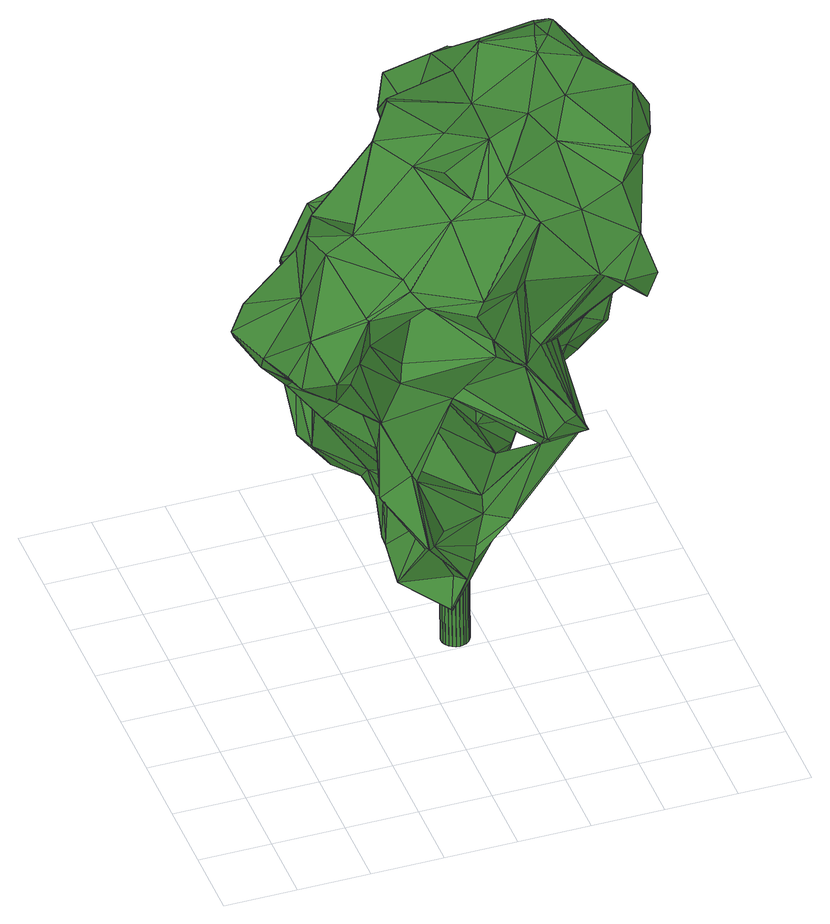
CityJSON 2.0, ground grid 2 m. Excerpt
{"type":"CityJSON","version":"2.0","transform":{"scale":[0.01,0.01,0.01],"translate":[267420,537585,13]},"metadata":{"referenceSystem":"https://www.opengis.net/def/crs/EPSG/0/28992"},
"CityObjects":{
"tree1":{"type":"SolitaryVegetationObject","attributes":{"gtid":128,"crown_width_m":11.29,"crown_median_z":24.25,"crown_r50_m":0.423,"crown_porosity":0.88,"trunk_H_m":11.04,"trunk_DBH_m":0.773,"trunk_radius_m":0.386,"trunk_base_height_m":13.21,"original_gtid":"128"},"geometry":[{"type":"Solid","lod":"3","boundaries":[[[[0,1,2]],[[3,4,5]],[[6,7,8]],[[9,10,11]],[[12,13,14]],[[15,16,17]],[[18,19,20]],[[21,22,23]],[[0,2,24]],[[25,26,27]],[[27,28,25]],[[29,30,31]],[[32,33,34]],[[35,36,37]],[[38,39,7]],[[40,41,42]],[[43,44,45]],[[8,46,19]],[[47,38,48]],[[49,50,51]],[[42,52,40]],[[42,53,52]],[[54,55,56]],[[57,58,59]],[[60,61,41]],[[60,62,61]],[[9,3,10]],[[63,6,11]],[[18,11,6]],[[11,18,49]],[[64,65,66]],[[67,66,65]],[[33,32,68]],[[69,70,71]],[[72,73,74]],[[75,76,77]],[[9,78,3]],[[79,80,81]],[[79,82,80]],[[83,84,85]],[[86,87,88]],[[89,88,87]],[[90,91,92]],[[93,73,94]],[[95,96,97]],[[3,98,99]],[[100,101,102]],[[103,104,105]],[[106,98,3]],[[107,108,109]],[[63,11,10]],[[110,111,91]],[[99,10,3]],[[99,63,10]],[[55,24,2]],[[112,113,105]],[[114,115,116]],[[114,56,115]],[[25,117,118]],[[117,25,119]],[[49,9,11]],[[120,121,122]],[[123,124,125]],[[126,119,28]],[[127,22,86]],[[5,4,128]],[[127,70,69]],[[44,43,129]],[[105,122,112]],[[130,122,105]],[[131,132,133]],[[18,6,8]],[[134,123,125]],[[135,136,137]],[[138,63,139]],[[140,141,142]],[[143,144,145]],[[117,119,146]],[[103,31,30]],[[147,143,148]],[[7,39,8]],[[47,39,38]],[[149,124,123]],[[150,151,152]],[[153,92,154]],[[155,83,85]],[[71,70,110]],[[156,157,155]],[[152,80,150]],[[91,90,110]],[[158,153,154]],[[158,159,153]],[[160,74,93]],[[161,162,163]],[[164,163,162]],[[41,165,60]],[[129,165,41]],[[15,166,167]],[[7,168,38]],[[129,40,44]],[[169,170,171]],[[15,167,172]],[[42,173,174]],[[85,175,176]],[[45,177,178]],[[90,92,153]],[[127,23,22]],[[34,33,179]],[[88,180,70]],[[172,181,15]],[[49,182,9]],[[76,87,86]],[[130,151,150]],[[132,108,100]],[[8,19,18]],[[183,111,180]],[[3,5,106]],[[79,81,184]],[[107,185,108]],[[181,16,15]],[[84,16,181]],[[118,129,186]],[[187,188,79]],[[187,79,184]],[[91,2,1]],[[189,190,191]],[[192,191,190]],[[193,194,195]],[[22,196,197]],[[56,55,111]],[[2,111,55]],[[40,129,41]],[[54,198,199]],[[200,131,201]],[[12,14,202]],[[12,202,193]],[[181,85,84]],[[203,204,205]],[[206,207,208]],[[35,14,13]],[[13,195,184]],[[12,195,13]],[[109,209,210]],[[193,195,12]],[[184,195,187]],[[102,211,133]],[[212,58,57]],[[76,75,193]],[[91,1,92]],[[13,213,35]],[[214,141,21]],[[70,86,88]],[[200,215,132]],[[200,216,215]],[[200,217,216]],[[218,200,201]],[[188,219,220]],[[79,188,220]],[[202,89,87]],[[122,121,107]],[[166,221,167]],[[206,221,166]],[[149,222,223]],[[224,225,68]],[[137,66,67]],[[119,226,146]],[[150,120,130]],[[29,112,210]],[[29,210,209]],[[109,112,107]],[[120,122,130]],[[107,121,185]],[[29,209,161]],[[112,29,113]],[[31,113,29]],[[137,67,135]],[[74,185,72]],[[136,227,228]],[[109,210,112]],[[81,229,184]],[[113,31,103]],[[113,103,105]],[[122,107,112]],[[116,230,114]],[[36,103,30]],[[30,161,231]],[[232,204,233]],[[108,185,74]],[[72,185,121]],[[180,116,183]],[[234,52,53]],[[174,235,53]],[[142,235,174]],[[236,237,238]],[[239,240,219]],[[233,46,232]],[[189,192,241]],[[192,189,191]],[[242,243,25]],[[161,30,29]],[[212,137,244]],[[244,137,245]],[[237,76,197]],[[19,46,20]],[[233,20,46]],[[126,186,228]],[[126,118,186]],[[132,100,133]],[[157,246,59]],[[57,59,246]],[[5,247,248]],[[247,149,248]],[[138,248,149]],[[249,208,57]],[[249,57,246]],[[196,238,197]],[[77,250,170]],[[251,203,205]],[[92,1,154]],[[154,1,158]],[[220,219,252]],[[55,144,24]],[[55,54,144]],[[209,162,161]],[[253,254,255]],[[253,256,254]],[[140,27,21]],[[257,43,45]],[[258,231,259]],[[129,118,165]],[[252,219,240]],[[18,20,49]],[[16,260,17]],[[204,166,15]],[[17,204,15]],[[121,73,72]],[[261,73,121]],[[157,262,155]],[[121,120,261]],[[119,95,226]],[[263,0,143]],[[264,96,265]],[[62,42,61]],[[266,267,268]],[[137,268,267]],[[44,269,45]],[[231,161,163]],[[244,177,58]],[[216,270,255]],[[255,270,271]],[[150,261,120]],[[143,145,148]],[[272,148,145]],[[273,153,214]],[[273,214,90]],[[273,90,153]],[[157,176,246]],[[156,176,157]],[[56,116,115]],[[56,183,116]],[[158,155,262]],[[274,36,258]],[[56,111,183]],[[275,118,117]],[[166,203,206]],[[249,176,175]],[[178,177,244]],[[269,40,52]],[[182,78,9]],[[77,194,75]],[[193,75,194]],[[23,214,21]],[[216,276,164]],[[216,164,215]],[[21,196,22]],[[100,102,133]],[[149,223,124]],[[247,5,128]],[[59,277,157]],[[70,111,110]],[[22,197,86]],[[63,99,139]],[[274,198,114]],[[258,198,274]],[[222,96,126]],[[263,278,155]],[[279,280,260]],[[253,281,199]],[[217,280,282]],[[217,282,216]],[[283,284,285]],[[247,265,222]],[[13,229,213]],[[56,198,54]],[[286,73,261]],[[128,264,247]],[[74,160,101]],[[287,288,233]],[[289,287,233]],[[290,291,234]],[[292,291,290]],[[276,163,164]],[[222,265,96]],[[195,194,169]],[[103,213,104]],[[292,157,277]],[[293,294,97]],[[224,97,294]],[[224,294,293]],[[118,28,68]],[[126,28,118]],[[85,221,175]],[[206,175,221]],[[99,98,139]],[[276,256,163]],[[4,3,78]],[[295,93,241]],[[279,296,148]],[[116,202,230]],[[70,180,111]],[[231,258,36]],[[179,170,250]],[[229,151,104]],[[229,104,213]],[[126,223,222]],[[70,127,86]],[[208,249,206]],[[106,139,98]],[[134,65,123]],[[261,150,80]],[[146,297,298]],[[255,299,276]],[[218,201,131]],[[276,254,256]],[[216,255,276]],[[299,254,276]],[[255,254,299]],[[158,262,159]],[[86,197,76]],[[206,203,207]],[[130,104,151]],[[105,104,130]],[[212,268,137]],[[34,243,32]],[[27,97,28]],[[95,97,27]],[[272,145,199]],[[272,199,148]],[[54,145,144]],[[199,145,54]],[[269,52,234]],[[124,227,125]],[[234,45,269]],[[234,291,45]],[[277,45,291]],[[277,291,292]],[[282,280,279]],[[216,282,279]],[[64,300,138]],[[178,244,136]],[[241,93,94]],[[241,94,239]],[[45,178,257]],[[301,285,219]],[[283,285,301]],[[257,178,136]],[[44,40,269]],[[158,263,155]],[[169,194,170]],[[279,270,216]],[[108,74,101]],[[243,34,179]],[[151,229,152]],[[63,138,6]],[[184,229,13]],[[157,292,262]],[[159,262,292]],[[27,196,21]],[[236,196,27]],[[236,179,250]],[[179,26,243]],[[238,237,197]],[[257,136,43]],[[43,228,186]],[[43,186,129]],[[224,68,28]],[[264,265,247]],[[147,16,84]],[[33,170,179]],[[236,250,77]],[[80,82,302]],[[303,287,280]],[[231,36,30]],[[103,36,213]],[[213,36,35]],[[25,28,119]],[[271,148,281]],[[199,281,148]],[[108,101,100]],[[106,248,139]],[[230,37,114]],[[203,166,204]],[[33,284,283]],[[114,198,56]],[[179,304,26]],[[27,26,304]],[[292,290,235]],[[305,292,235]],[[123,138,149]],[[76,237,306]],[[125,227,135]],[[143,147,83]],[[95,146,226]],[[200,132,131]],[[93,74,73]],[[275,165,118]],[[194,77,170]],[[58,177,59]],[[307,148,296]],[[91,111,2]],[[214,127,69]],[[23,127,214]],[[308,211,309]],[[102,309,211]],[[36,274,37]],[[230,202,310]],[[266,311,312]],[[233,313,20]],[[202,87,193]],[[140,314,297]],[[17,289,204]],[[193,87,76]],[[0,24,143]],[[271,279,148]],[[202,116,89]],[[180,89,116]],[[89,180,88]],[[305,159,292]],[[249,175,206]],[[305,315,159]],[[165,275,298]],[[275,117,298]],[[48,316,47]],[[316,39,47]],[[312,311,316]],[[312,316,48]],[[232,251,205]],[[316,251,232]],[[137,136,245]],[[244,245,136]],[[32,243,242]],[[83,155,278]],[[244,58,212]],[[110,317,71]],[[90,214,317]],[[233,204,289]],[[293,96,264]],[[285,284,189]],[[236,304,179]],[[27,304,236]],[[236,238,196]],[[189,239,285]],[[189,241,239]],[[85,181,221]],[[289,280,287]],[[289,260,280]],[[143,24,144]],[[263,143,278]],[[152,229,81]],[[67,65,134]],[[94,73,286]],[[174,53,42]],[[258,199,198]],[[258,253,199]],[[192,318,295]],[[241,192,295]],[[80,302,261]],[[164,162,215]],[[286,261,302]],[[240,302,252]],[[118,68,25]],[[25,243,26]],[[32,25,68]],[[242,25,32]],[[208,207,266]],[[311,266,207]],[[319,301,219]],[[169,171,319]],[[169,319,187]],[[303,218,287]],[[218,288,287]],[[228,227,124]],[[125,67,134]],[[135,67,125]],[[59,177,277]],[[45,277,177]],[[84,83,147]],[[200,303,217]],[[280,217,303]],[[167,221,172]],[[172,221,181]],[[136,135,227]],[[247,222,149]],[[318,128,295]],[[83,278,143]],[[295,160,93]],[[303,200,218]],[[6,138,300]],[[139,248,138]],[[5,248,106]],[[126,96,95]],[[289,17,260]],[[320,230,310]],[[136,228,43]],[[114,37,274]],[[306,237,236]],[[306,236,77]],[[14,310,202]],[[319,321,301]],[[219,285,239]],[[321,170,33]],[[53,235,290]],[[230,35,37]],[[320,35,230]],[[246,176,249]],[[128,4,295]],[[64,168,6]],[[152,81,80]],[[4,309,160]],[[288,313,233]],[[187,195,169]],[[218,313,288]],[[264,128,318]],[[260,296,279]],[[77,76,306]],[[126,95,119]],[[322,312,323]],[[322,266,312]],[[212,57,268]],[[266,268,208]],[[208,268,57]],[[108,162,109]],[[109,162,209]],[[108,132,162]],[[132,215,162]],[[138,123,65]],[[138,65,64]],[[295,4,160]],[[158,0,263]],[[1,0,158]],[[171,170,321]],[[28,97,224]],[[301,321,283]],[[187,319,188]],[[220,252,79]],[[219,188,319]],[[321,319,171]],[[290,234,53]],[[159,324,153]],[[315,324,159]],[[174,173,142]],[[153,324,214]],[[42,325,173]],[[142,173,325]],[[293,97,96]],[[293,264,224]],[[326,207,203]],[[251,326,203]],[[124,223,228]],[[315,235,142]],[[305,235,315]],[[148,307,147]],[[264,318,190]],[[147,307,16]],[[27,146,95]],[[33,283,321]],[[71,317,69]],[[214,69,317]],[[90,317,110]],[[156,155,176]],[[85,176,155]],[[142,141,315]],[[51,309,182]],[[51,182,49]],[[279,271,270]],[[46,8,327]],[[232,46,327]],[[232,327,316]],[[316,327,39]],[[39,327,8]],[[140,297,146]],[[27,140,146]],[[322,323,267]],[[137,323,66]],[[267,323,137]],[[322,267,266]],[[60,298,297]],[[165,298,60]],[[328,298,117]],[[146,298,328]],[[253,259,256]],[[258,259,253]],[[163,256,259]],[[163,259,231]],[[4,78,309]],[[182,309,78]],[[102,160,309]],[[102,101,160]],[[6,168,7]],[[38,168,48]],[[205,204,232]],[[326,329,207]],[[207,329,311]],[[316,329,251]],[[311,329,316]],[[251,329,326]],[[62,325,42]],[[49,308,50]],[[189,284,225]],[[33,225,284]],[[68,225,33]],[[51,50,309]],[[94,286,302]],[[239,302,240]],[[94,302,239]],[[79,302,82]],[[252,302,79]],[[133,211,131]],[[131,211,218]],[[313,211,308]],[[20,313,308]],[[308,49,20]],[[218,211,313]],[[41,61,42]],[[325,62,60]],[[228,223,126]],[[146,328,117]],[[253,255,281]],[[255,271,281]],[[315,141,324]],[[214,324,141]],[[21,141,140]],[[309,50,308]],[[264,190,224]],[[224,190,225]],[[225,190,189]],[[192,190,318]],[[6,300,64]],[[48,168,312]],[[312,168,323]],[[66,168,64]],[[323,168,66]],[[140,142,314]],[[325,314,142]],[[297,314,60]],[[325,60,314]],[[320,310,35]],[[35,310,14]],[[307,296,16]],[[260,16,296]],[[330,331,332]],[[330,332,333]],[[333,332,334]],[[333,334,335]],[[332,331,336]],[[332,336,334]],[[334,336,337]],[[334,337,335]],[[336,331,338]],[[336,338,337]],[[337,338,339]],[[337,339,335]],[[338,331,340]],[[338,340,339]],[[339,340,341]],[[339,341,335]],[[340,331,342]],[[340,342,341]],[[341,342,343]],[[341,343,335]],[[342,331,344]],[[342,344,343]],[[343,344,345]],[[343,345,335]],[[344,331,346]],[[344,346,345]],[[345,346,347]],[[345,347,335]],[[346,331,348]],[[346,348,347]],[[347,348,349]],[[347,349,335]],[[348,331,350]],[[348,350,349]],[[349,350,351]],[[349,351,335]],[[350,331,352]],[[350,352,351]],[[351,352,353]],[[351,353,335]],[[352,331,354]],[[352,354,353]],[[353,354,355]],[[353,355,335]],[[354,331,356]],[[354,356,355]],[[355,356,357]],[[355,357,335]],[[356,331,358]],[[356,358,357]],[[357,358,359]],[[357,359,335]],[[358,331,360]],[[358,360,359]],[[359,360,361]],[[359,361,335]],[[360,331,362]],[[360,362,361]],[[361,362,363]],[[361,363,335]],[[362,331,364]],[[362,364,363]],[[363,364,365]],[[363,365,335]],[[364,331,366]],[[364,366,365]],[[365,366,367]],[[365,367,335]],[[366,331,368]],[[366,368,367]],[[367,368,369]],[[367,369,335]],[[368,331,370]],[[368,370,369]],[[369,370,371]],[[369,371,335]],[[370,331,372]],[[370,372,371]],[[371,372,373]],[[371,373,335]],[[372,331,374]],[[372,374,373]],[[373,374,375]],[[373,375,335]],[[374,331,376]],[[374,376,375]],[[375,376,377]],[[375,377,335]],[[376,331,378]],[[376,378,377]],[[377,378,379]],[[377,379,335]],[[378,331,330]],[[378,330,379]],[[379,330,333]],[[379,333,335]]]]}]}
},
"vertices":[
[255,689,1208],[139,656,1217],[143,629,1284],[1215,816,912],[1036,787,1060],[1100,721,917],[1121,992,701],[982,1064,593],[1060,1157,756],[1210,905,922],[1187,899,788],[1172,1032,854],[781,259,1688],[759,342,1756],[695,303,1728],[496,1214,1007],[497,1146,1132],[551,1198,1042],[1132,1125,810],[1074,1154,812],[1093,1119,984],[393,271,1098],[323,239,1334],[289,211,1297],[300,688,1366],[812,227,951],[809,190,1000],[608,330,1076],[813,232,952],[989,780,1870],[839,789,1842],[964,708,1891],[933,198,989],[894,177,1063],[859,171,1051],[748,445,1806],[770,645,1766],[663,553,1767],[944,1108,535],[951,1131,553],[504,320,557],[531,109,566],[422,225,600],[704,384,703],[515,353,561],[463,500,666],[902,1132,865],[932,1164,545],[898,1117,513],[1123,1081,960],[988,988,947],[1118,937,904],[438,365,612],[438,364,616],[381,718,1440],[300,670,1392],[320,605,1547],[407,836,625],[435,734,602],[415,727,610],[571,112,655],[529,109,570],[546,144,650],[1166,930,733],[895,892,644],[864,844,650],[811,928,620],[818,819,665],[933,226,985],[184,290,1249],[206,283,1406],[162,334,1260],[1183,789,1561],[1054,740,1542],[1137,843,1395],[617,163,1467],[501,226,1479],[670,182,1361],[1189,876,944],[1086,234,1568],[1154,410,1674],[1062,308,1683],[1063,413,1614],[382,978,1070],[389,1040,1061],[414,948,870],[353,249,1458],[468,258,1519],[347,257,1462],[460,291,1536],[129,450,1214],[89,570,1252],[100,581,1223],[1039,720,1297],[1011,536,1444],[571,387,962],[628,491,968],[647,357,1093],[1185,772,849],[1185,800,817],[1124,1055,1445],[1127,939,1352],[1105,1011,1293],[951,652,1882],[984,529,1825],[1065,622,1862],[1163,744,874],[1111,800,1748],[1131,895,1539],[1056,855,1783],[125,422,1264],[251,493,1380],[1037,779,1871],[999,709,1885],[482,595,1755],[464,504,1541],[367,420,1609],[657,233,757],[728,214,738],[673,288,772],[1217,541,1726],[1193,749,1630],[1144,702,1758],[902,666,676],[836,540,683],[803,616,599],[754,412,795],[248,198,1316],[941,726,1070],[678,214,684],[1176,549,1798],[988,1194,1333],[1009,1094,1522],[1100,1115,1457],[869,687,656],[767,617,597],[742,603,613],[652,814,688],[1046,757,747],[1103,768,778],[457,217,948],[390,274,1096],[382,252,868],[419,768,1234],[376,739,1396],[430,766,1365],[470,213,929],[488,946,1155],[621,861,1306],[891,604,730],[1187,449,1709],[1106,363,1747],[1106,344,1739],[229,539,1062],[201,620,1081],[388,790,948],[478,819,753],[360,713,695],[217,650,1070],[321,521,943],[1033,816,1191],[856,820,1827],[978,902,1686],[782,997,1664],[838,1030,1647],[601,144,681],[530,1170,923],[475,1169,935],[927,991,608],[773,242,1487],[765,201,1243],[804,284,1269],[437,1154,936],[493,216,697],[512,292,720],[401,975,778],[387,920,752],[451,576,679],[531,605,762],[761,201,1239],[284,390,1589],[408,1103,998],[1185,906,941],[263,478,1587],[936,263,1662],[1175,831,1542],[725,224,730],[965,199,1490],[1026,190,1459],[1008,412,1195],[944,444,1178],[1003,414,1195],[966,572,1295],[637,165,1512],[740,207,1488],[818,246,1666],[466,331,1162],[364,278,1353],[536,671,1605],[600,786,1558],[953,1137,1369],[983,1193,1334],[598,313,1675],[548,1063,696],[650,1189,916],[731,1177,844],[445,1026,718],[556,1070,625],[427,979,641],[1023,888,1790],[1029,787,1870],[1082,1033,1274],[511,790,643],[868,485,1828],[280,296,1175],[904,1057,1577],[791,1051,1517],[886,1006,1403],[977,1161,1317],[1102,227,1360],[1124,207,1448],[428,1122,927],[736,514,819],[845,548,702],[872,397,1122],[916,395,1146],[488,357,870],[759,606,601],[742,411,717],[929,439,1758],[559,501,1724],[780,821,1740],[759,1188,835],[852,1187,1042],[441,403,611],[446,364,826],[696,241,1258],[538,427,1353],[483,370,1195],[1091,338,1331],[1111,316,1351],[972,558,1348],[829,202,973],[815,177,1002],[532,659,752],[651,812,693],[349,804,666],[916,649,889],[1056,717,846],[365,947,726],[731,203,1259],[668,1081,629],[1132,289,1388],[608,915,1586],[655,1012,1616],[623,944,1578],[657,1013,1620],[589,529,786],[572,738,1766],[667,830,1623],[689,1130,1222],[1189,560,1657],[342,636,909],[300,702,1097],[797,603,1071],[774,636,968],[582,1058,551],[667,1001,651],[495,962,608],[456,397,600],[824,930,1422],[747,828,1499],[503,711,1372],[264,383,1234],[563,714,1778],[618,176,706],[733,1045,1578],[445,574,680],[432,788,1039],[700,945,1298],[725,1129,1222],[625,878,1563],[734,950,1288],[851,298,1220],[883,347,1181],[1084,334,1332],[1029,525,1512],[793,1139,1147],[858,1130,1116],[757,1128,1128],[460,450,709],[458,499,668],[447,529,735],[711,593,1122],[800,549,1202],[1009,685,1282],[655,1036,1211],[460,80,805],[479,105,794],[683,1015,1599],[1030,920,859],[1017,307,1393],[1053,447,1543],[944,1099,1302],[639,346,1094],[451,378,842],[674,332,1446],[539,996,1166],[1012,1040,1143],[1014,878,1120],[660,327,1718],[631,1126,574],[779,1046,569],[964,1123,1116],[458,84,803],[404,336,960],[789,1107,631],[168,341,1245],[918,660,1227],[994,283,1423],[636,476,1701],[829,276,1235],[762,1008,602],[801,951,609],[373,430,1082],[474,106,792],[610,1100,606],[945,1079,792],[545,217,741],[631,1127,578],[764,645,21],[725,645,21],[762,655,21],[754,650,1126],[753,660,1126],[716,650,1125],[759,664,21],[749,669,1125],[752,672,21],[743,677,1125],[744,678,21],[735,683,1125],[735,682,21],[726,687,1125],[725,684,21],[716,689,1125],[715,682,21],[706,687,1125],[706,679,21],[696,683,1125],[698,672,21],[688,677,1125],[692,664,21],[682,669,1125],[688,655,21],[678,660,1125],[686,645,21],[677,650,1125],[688,635,21],[678,640,1125],[691,626,21],[682,631,1125],[698,618,21],[688,623,1125],[705,612,21],[696,617,1125],[715,608,21],[705,613,1125],[725,606,21],[715,611,1125],[735,608,21],[725,613,1126],[744,611,21],[735,616,1126],[752,618,21],[743,622,1126],[758,626,21],[749,630,1126],[762,635,21],[753,640,1126]
]}
